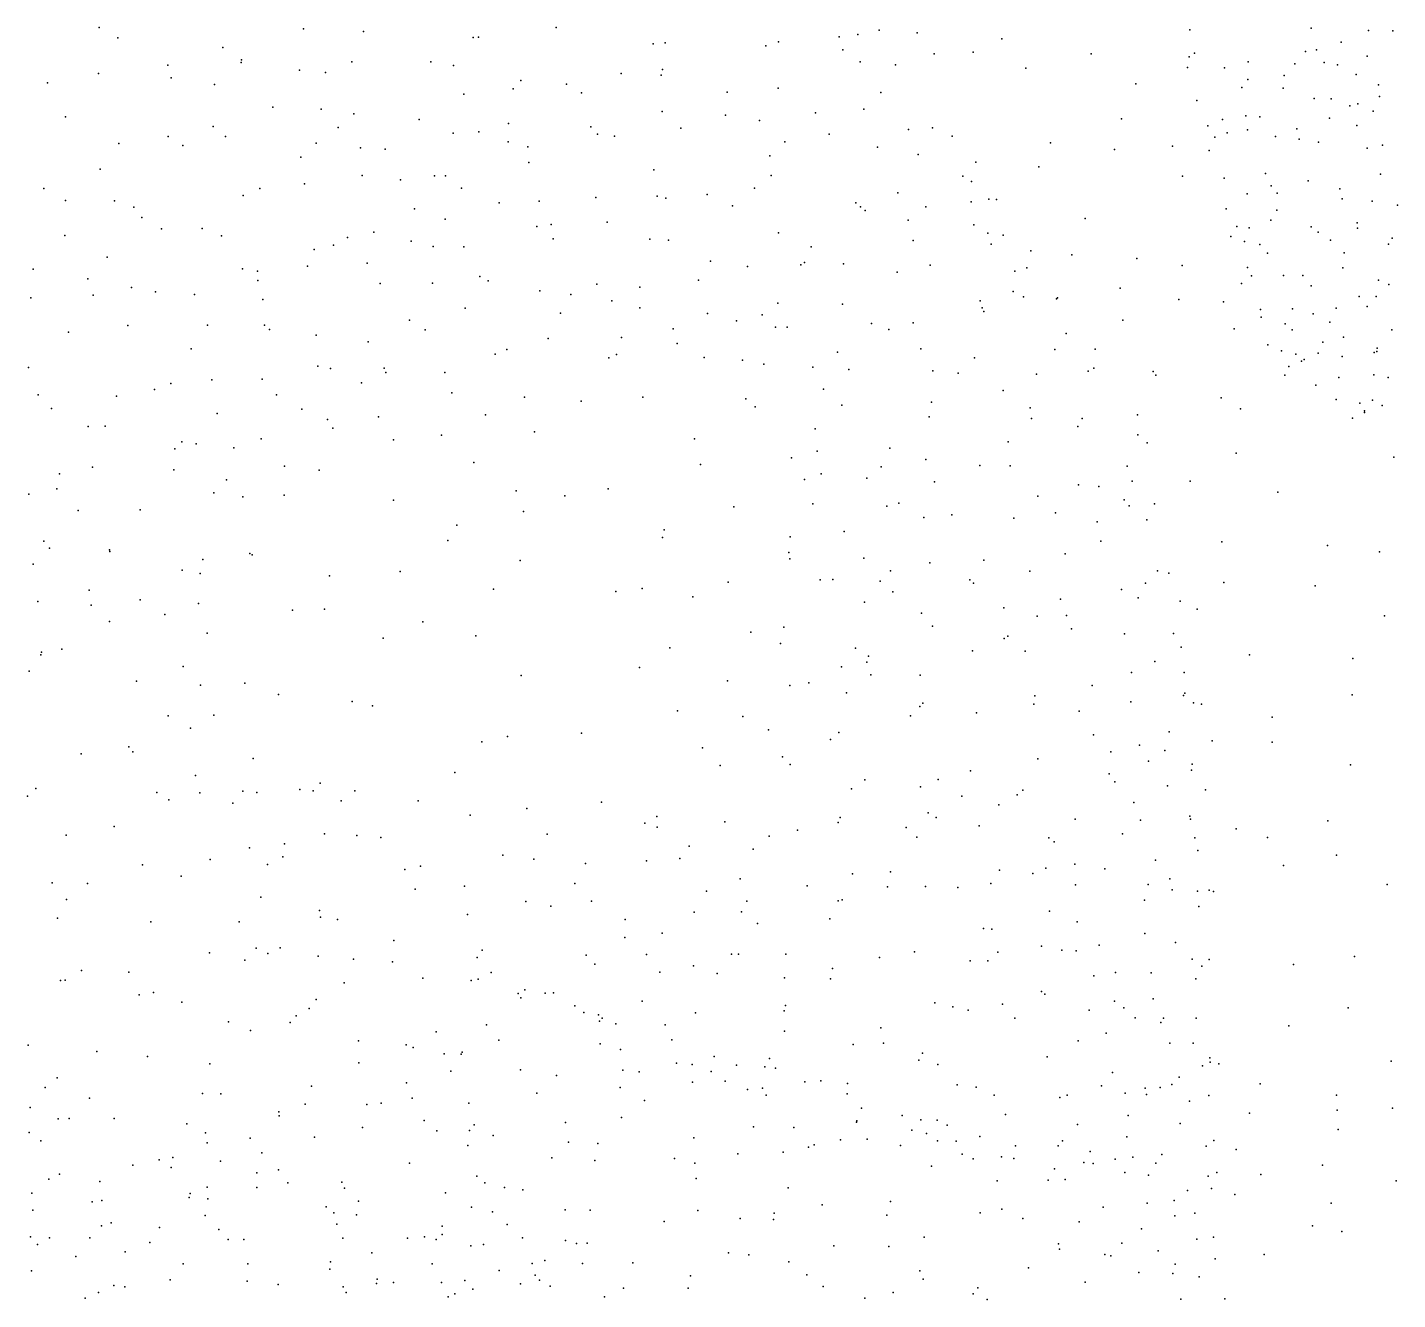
# Model space of a CAD drawing. Header units: metres. Extents: x -23.9 to 23.9, y -27.4 to 27.4.
# Drawn here: x -9.15 to -3.65, y -15.47 to -10.37 of the extents above; entities that cross this region are included whole.
import ezdxf

# ---------------------------------------------------------------- set-up
doc = ezdxf.new("R2010")
doc.units = ezdxf.units.M

msp = doc.modelspace()

# ---------------------------------------------------------------- linework, layer by layer
for p in [(-8.8629, -10.3676, -9.3668), (-8.0424, -10.3727, -14.7704), (-7.8022, -10.3834, 17.2703), (-7.0275, -10.3667, 17.1313), (-5.8163, -10.3951, -11.7404), (-5.7297, -10.3778, -10.896), (-5.5768, -10.3889, 16.5078), (-4.4823, -10.3758, 20.083), (-3.9941, -10.3703, 21.1662), (-3.764, -10.379, 18.4546), (-3.6661, -10.3803, 18.2806), (-8.7885, -10.4081, -4.9338), (-8.3665, -10.4472, -15.0937), (-7.3616, -10.4078, -13.9845), (-7.3398, -10.4055, -6.3834), (-6.6378, -10.4328, -6.8759), (-6.5893, -10.4283, -9.612), (-6.1855, -10.4413, -10.0993), (-6.1344, -10.4242, -12.5042), (-5.8914, -10.4044, -12.1161), (-5.8756, -10.4569, -10.4624), (-5.2369, -10.4127, -7.0635), (-3.9728, -10.4568, 19.2046), (-3.8746, -10.4262, 18.7985), (-8.2926, -10.5081, -5.3697), (-8.2913, -10.4973, -9.103), (-7.8484, -10.5053, -14.6384), (-7.531, -10.5051, -14.2931), (-5.8065, -10.505, -7.085), (-5.5087, -10.4733, -7.0994), (-5.3519, -10.4661, 16.3332), (-4.8783, -10.4725, -6.8431), (-4.4844, -10.4843, 20.3267), (-4.464, -10.4703, 15.8468), (-4.2478, -10.5046, 20.8501), (-4.0599, -10.5123, 15.5984), (-4.0181, -10.4638, -6.1834), (-3.9429, -10.5077, 21.1477), (-3.7692, -10.4824, 21.3189), (-8.8666, -10.552, -9.1551), (-8.5873, -10.5188, -5.0966), (-8.0581, -10.5384, 17.252), (-7.954, -10.5473, -9.0149), (-7.4402, -10.5194, 17.1436), (-6.7661, -10.5521, 17.0023), (-6.6052, -10.5586, -13.2271), (-6.6006, -10.5358, -9.3933), (-5.6649, -10.5171, -10.6986), (-5.1408, -10.5306, 16.1746), (-4.4921, -10.5273, -6.5866), (-4.3429, -10.5289, 19.8548), (-4.1025, -10.5598, 19.4599), (-3.8888, -10.5164, 18.9529), (-3.8135, -10.5563, 18.785), (-9.0714, -10.589, 17.4095), (-8.5743, -10.5694, -9.041), (-8.3997, -10.5957, 17.2919), (-7.2003, -10.6137, -14.0046), (-7.1701, -10.5801, 17.0665), (-6.9857, -10.5949, -6.6906), (-6.1354, -10.6101, -12.7119), (-4.6989, -10.5933, 15.8917), (-4.2727, -10.6075, 20.7623), (-4.2492, -10.5753, 19.7011), (-4.1077, -10.6107, 20.9399), (-3.7236, -10.5969, -5.8828), (-7.3988, -10.6343, -6.283), (-6.9254, -10.6291, -8.9438), (-6.3406, -10.6272, -9.5492), (-5.724, -10.6285, 16.4262), (-4.4535, -10.6606, 20.2531), (-3.9824, -10.6525, 21.0398), (-3.9139, -10.6531, 19.1506), (-3.8077, -10.6736, 21.1948), (-3.7207, -10.6442, 18.6313), (-8.9993, -10.7254, -15.4539), (-8.1664, -10.6874, -8.866), (-7.972, -10.6949, -14.8808), (-7.8405, -10.7131, -8.7805), (-6.6012, -10.7039, -9.073), (-6.348, -10.7189, -13.0851), (-5.9859, -10.7092, -9.8429), (-5.7921, -10.6953, -10.1856), (-4.2578, -10.7222, -6.4564), (-4.201, -10.726, 20.7704), (-3.9206, -10.7315, -6.1556), (-3.8391, -10.6813, 15.2816), (-3.7453, -10.7034, 18.7726), (-8.4061, -10.7639, -15.2361), (-7.9034, -10.7683, -5.7252), (-7.578, -10.7366, -8.6909), (-7.3386, -10.7861, -14.2527), (-7.2186, -10.7528, -8.5989), (-6.8888, -10.7665, -13.7581), (-6.5269, -10.7718, 16.8035), (-6.2107, -10.7411, 16.6151), (-5.6118, -10.7762, -10.3585), (-5.5155, -10.7702, 16.2169), (-4.7568, -10.7341, -6.8009), (-4.4099, -10.7615, 20.0489), (-4.3507, -10.7367, 19.8688), (-4.2502, -10.7776, 19.7039), (-4.0529, -10.7737, 20.9033), (-3.8108, -10.76, 19.0253), (-8.784, -10.8333, -4.9484), (-8.5868, -10.805, 17.2218), (-8.5267, -10.8406, -8.6989), (-8.3562, -10.8053, -5.2972), (-7.9918, -10.8317, -8.6112), (-7.4408, -10.7911, 17.027), (-7.2209, -10.8259, -6.4403), (-6.8615, -10.7959, -6.7935), (-6.7933, -10.8032, 16.8996), (-6.1092, -10.8259, -9.4646), (-5.9313, -10.7957, -12.6612), (-5.4371, -10.8036, -11.1914), (-5.0414, -10.8302, 15.9182), (-4.3819, -10.8069, 20.4641), (-4.3328, -10.7897, 20.5894), (-4.1378, -10.8049, 19.5192), (-4.043, -10.8157, 15.3842), (-3.9659, -10.827, 19.237), (-3.7079, -10.8398, 18.8334), (-8.0527, -10.8878, -15.0616), (-7.813, -10.8499, 17.072), (-7.7152, -10.8558, -8.5178), (-7.141, -10.8465, -14.0753), (-6.1694, -10.8827, -7.0299), (-5.7369, -10.8473, 16.2855), (-5.5733, -10.8776, -12.2731), (-4.7853, -10.8567, 15.7608), (-4.5515, -10.8438, 15.6422), (-4.404, -10.8611, 20.2544), (-3.7699, -10.8519, 21.1272), (-8.8588, -10.9361, -8.7028), (-7.138, -10.9097, -8.3752), (-6.6353, -10.9387, -13.5851), (-5.3421, -10.9075, -11.789), (-5.0881, -10.927, -6.9146), (-4.178, -10.9526, 19.5862), (-8.0383, -10.9942, -5.6493), (-7.8067, -10.9608, -5.8571), (-7.653, -10.979, -14.702), (-7.5167, -10.9624, -8.3016), (-7.4724, -10.9622, -14.4982), (-6.1644, -10.961, -9.1378), (-5.3944, -10.9641, -12.0284), (-5.3598, -10.985, -10.7933), (-4.5109, -10.9639, -6.6616), (-4.3436, -10.9723, 19.9102), (-4.1551, -11.0021, 20.6574), (-4.0061, -10.9824, 20.8311), (-3.7165, -10.9553, 18.9981), (-9.0857, -11.0141, -15.6395), (-8.9989, -11.0621, 17.1512), (-8.8022, -11.0631, -8.4812), (-8.2851, -11.0419, -15.2696), (-8.2177, -11.0138, 17.0557), (-7.4073, -11.0124, 16.9257), (-6.8685, -11.0491, -13.8995), (-6.6223, -11.0442, -6.9137), (-6.5875, -11.0524, -8.4277), (-6.4215, -11.0382, -13.4128), (-6.2309, -11.0119, -13.1928), (-5.6553, -11.0312, -12.5762), (-5.2895, -11.0558, -11.0239), (-5.2583, -11.0577, -11.46), (-4.2516, -11.035, 19.7076), (-4.1309, -11.0325, -6.4181), (-3.8791, -11.0151, 20.9499), (-3.8697, -11.0543, 19.1821), (-8.7241, -11.0879, -5.0556), (-7.5961, -11.0956, -8.0943), (-7.2568, -11.0709, -6.4092), (-7.0962, -11.0638, -8.1363), (-6.3197, -11.083, 16.4436), (-5.824, -11.0714, -7.077), (-5.805, -11.0866, -12.7782), (-5.7859, -11.1021, -9.52), (-5.5424, -11.0877, -9.9592), (-5.361, -11.0674, -10.3291), (-4.3365, -11.0951, 20.3136), (-4.1322, -11.1006, 19.5117), (-3.7498, -11.0645, 19.0706), (-3.6475, -11.0808, 21.0794), (-8.6925, -11.1304, -15.542), (-7.4735, -11.1363, -6.2253), (-7.1047, -11.1667, -14.2212), (-7.0482, -11.1586, -6.6328), (-6.8224, -11.148, 16.6735), (-5.6132, -11.1401, 16.0246), (-5.3498, -11.1596, -6.956), (-4.9028, -11.1342, -6.801), (-4.2928, -11.1664, 19.8739), (-4.2443, -11.172, 15.3032), (-4.1566, -11.1408, 20.5739), (-3.9949, -11.1668, 20.7344), (-3.8105, -11.1518, 20.9223), (-3.8087, -11.1732, 19.1564), (-9.0017, -11.2016, -4.8509), (-8.6127, -11.1755, -8.2569), (-8.4498, -11.1739, -5.3028), (-8.3714, -11.2031, -8.1332), (-7.8659, -11.2101, -5.8784), (-7.76, -11.1892, 16.8933), (-7.6101, -11.2254, -14.7982), (-7.039, -11.2162, -7.9082), (-6.6511, -11.2163, -8.1055), (-6.5759, -11.2209, -13.6841), (-6.1351, -11.1909, -7.0379), (-5.5934, -11.2225, -7.0142), (-5.2932, -11.1928, 15.8186), (-5.2324, -11.2004, -11.9689), (-4.318, -11.206, 20.186), (-4.263, -11.2268, 19.7374), (-3.9663, -11.1887, 19.3108), (-3.9177, -11.2213, -6.3015), (-3.6693, -11.2128, 19.0343), (-8, -11.259, -15.182), (-7.9215, -11.2413, -7.9212), (-7.5223, -11.247, 16.8264), (-7.3983, -11.2474, -14.5833), (-6.0029, -11.2472, 16.1678), (-5.2801, -11.2375, -10.1573), (-5.1214, -11.2634, -11.5019), (-4.9563, -11.2793, 15.5823), (-4.2004, -11.2384, 20.4687), (-4.17, -11.2728, 19.5747), (-3.862, -11.2715, 20.788), (-3.6844, -11.2367, 20.9668), (-9.1286, -11.337, 16.8269), (-8.8317, -11.2892, 17.0002), (-8.2872, -11.3355, 16.8984), (-8.026, -11.325, 16.8635), (-7.7869, -11.3126, -15.0353), (-6.4074, -11.3057, -8.1743), (-6.2593, -11.3271, -13.4053), (-6.0442, -11.3203, -8.717), (-6.0296, -11.3108, -13.149), (-5.8732, -11.3164, -9.015), (-5.5249, -11.3207, 15.8633), (-5.1373, -11.3326, -10.8429), (-4.6948, -11.2947, -6.6854), (-4.5126, -11.3226, 15.3533), (-4.2504, -11.3301, 20.3602), (-3.8679, -11.3315, 19.256), (-8.9085, -11.3765, -8.0792), (-8.2274, -11.3455, -5.552), (-8.2259, -11.3823, -7.8306), (-7.3339, -11.3664, -7.5913), (-7.3005, -11.3847, 16.6988), (-6.4559, -11.382, -7.0572), (-5.6578, -11.3498, -9.3269), (-5.1847, -11.3453, -10.3552), (-4.2338, -11.3643, 19.7736), (-4.1059, -11.3624, 20.4984), (-4.0284, -11.3624, 19.4173), (-3.7239, -11.3814, 20.8239), (-8.8874, -11.4421, -15.7737), (-8.7331, -11.4109, -5.1211), (-8.6375, -11.4279, -15.6216), (-8.4805, -11.4387, -7.8411), (-7.7342, -11.3954, -7.6392), (-7.5238, -11.3937, -6.2574), (-7.0933, -11.4248, -6.8035), (-6.9683, -11.4386, -7.5685), (-6.8646, -11.3976, -7.1003), (-6.6912, -11.4094, -7.763), (-5.1917, -11.4275, -12.1761), (-5.1508, -11.4481, -10.0881), (-4.7626, -11.4139, 15.417), (-4.2746, -11.3944, 20.245), (-3.995, -11.4041, 20.5737), (-3.8017, -11.4469, 20.7077), (-3.734, -11.4476, 15.0637), (-3.6831, -11.3985, -6.1177), (-9.1373, -11.4523, -4.795), (-8.2065, -11.4598, -15.3806), (-7.3931, -11.4937, -14.72), (-6.8045, -11.4645, 16.464), (-6.692, -11.4927, -13.9659), (-6.1366, -11.4745, -7.0368), (-5.8768, -11.4775, 15.9548), (-5.3237, -11.4648, -12.4413), (-5.3169, -11.492, 15.6432), (-5.0173, -11.456, -11.2228), (-5.0131, -11.4518, -11.7973), (-4.5259, -11.4588, -6.586), (-4.3473, -11.4687, 15.2401), (-4.1978, -11.4999, 19.7435), (-4.07, -11.4964, 15.1392), (-3.8942, -11.4939, 20.5928), (-3.7701, -11.4873, 19.2052), (-7.6163, -11.542, -14.9877), (-7.0105, -11.5137, -14.3203), (-6.4195, -11.5155, -7.3387), (-6.3027, -11.545, -13.5777), (-6.1998, -11.5211, -8.1179), (-5.7603, -11.5552, -8.8107), (-5.5933, -11.5534, -12.8104), (-5.3098, -11.5068, -6.8762), (-4.7513, -11.5426, -6.6685), (-4.1951, -11.5304, 20.3022), (-4.0997, -11.5563, 19.5968), (-3.9862, -11.5164, 20.4969), (-3.92, -11.5507, 19.3756), (-8.9867, -11.5908, -7.8061), (-8.7488, -11.5641, -7.7597), (-8.4278, -11.5616, -5.4176), (-8.1996, -11.5623, -7.569), (-8.1787, -11.5797, 16.7302), (-7.9913, -11.6021, -15.3077), (-7.5538, -11.5816, -7.3145), (-6.7656, -11.6115, -7.3756), (-6.557, -11.577, -7.5494), (-6.1462, -11.5697, 16.0423), (-6.099, -11.5698, -13.3732), (-5.6916, -11.5798, -6.9726), (-4.9791, -11.5956, -10.791), (-4.3045, -11.577, -6.4717), (-4.0716, -11.5803, 20.3753), (-3.8642, -11.6099, 20.5313), (-3.6701, -11.5809, 19.1355), (-8.4941, -11.6569, -15.6236), (-7.7825, -11.6297, 16.6246), (-7.2261, -11.6602, -14.6366), (-7.0604, -11.6159, -7.2202), (-6.541, -11.6353, 16.2142), (-5.5632, -11.6576, 15.6721), (-5.0244, -11.6605, -10.1666), (-4.8626, -11.6587, -11.4911), (-4.1688, -11.6416, 20.208), (-4.1133, -11.6654, 19.8829), (-3.9484, -11.6311, 19.5128), (-3.7307, -11.6674, 20.6028), (-3.7297, -11.6541, -6.2768), (-7.272, -11.6781, -6.9948), (-6.8154, -11.694, -14.2148), (-6.7855, -11.6806, 16.3178), (-6.4334, -11.6924, -13.8033), (-6.2789, -11.7033, -7.4296), (-6.1933, -11.7185, -7.8428), (-5.8976, -11.671, -8.4148), (-5.3466, -11.694, -12.6463), (-4.0568, -11.6791, 19.7353), (-4.0335, -11.7071, 20.2659), (-4.0224, -11.6994, -6.3308), (-3.966, -11.6742, 20.3775), (-3.8708, -11.6882, 15.0276), (-3.7419, -11.6723, 19.3224), (-9.1467, -11.7326, -7.6635), (-8.2089, -11.7786, -5.6848), (-7.9852, -11.727, -5.8993), (-7.9343, -11.7362, -7.2112), (-7.7192, -11.7349, -15.1661), (-7.7124, -11.7528, -7.0959), (-7.4744, -11.7524, -6.5454), (-5.9971, -11.7308, 15.8604), (-5.8513, -11.74, -13.1727), (-5.5147, -11.7452, -6.8888), (-5.4128, -11.7543, -9.1796), (-5.0981, -11.7593, -9.8576), (-4.8901, -11.7467, -11.9035), (-4.8683, -11.7347, -11.0031), (-4.6288, -11.7481, 15.251), (-4.6188, -11.7625, -6.5753), (-4.1011, -11.7628, 15.0664), (-4.0842, -11.7285, 20.0681), (-3.8839, -11.7727, 19.6524), (-3.7432, -11.7613, 19.4449), (-3.6858, -11.7729, 20.513), (-8.6413, -11.8207, -7.324), (-8.5751, -11.7968, -5.3468), (-8.4106, -11.7815, 16.6225), (-7.8093, -11.7931, -6.0961), (-5.9531, -11.8186, -6.989), (-5.2321, -11.825, -6.7912), (-3.9764, -11.8029, 20.0292), (-9.1078, -11.8424, -4.9075), (-8.7938, -11.8476, 16.3422), (-8.1516, -11.8417, -15.4919), (-7.4464, -11.8345, 16.4272), (-7.1543, -11.8518, 16.3623), (-6.9272, -11.8674, -14.435), (-6.6796, -11.8507, 16.1536), (-6.2659, -11.8579, -13.651), (-5.8801, -11.8833, -8.1572), (-5.5202, -11.8717, 15.5474), (-4.3556, -11.8541, 15.1105), (-3.8942, -11.86, 19.9058), (-3.7992, -11.875, 19.7663), (-3.7477, -11.8634, 20.3198), (-3.7099, -11.8848, 19.5982), (-9.0548, -11.8962, -7.3417), (-8.3899, -11.9168, -7.05), (-8.0488, -11.8997, -6.9518), (-7.9459, -11.9415, 16.4475), (-7.7417, -11.9308, -6.7772), (-7.3117, -11.9223, -14.8799), (-6.2287, -11.8901, 15.8853), (-5.5288, -11.9306, -8.8386), (-5.1236, -11.8935, -12.4392), (-5.1181, -11.9369, 15.372), (-4.915, -11.9371, -12.1046), (-4.6926, -11.9222, -11.5217), (-4.2786, -11.8986, -6.4073), (-3.8281, -11.9362, 14.9406), (-3.7805, -11.9061, -6.3135), (-3.7802, -11.9127, 20.0414), (-8.9077, -11.9693, 16.1568), (-8.8395, -11.9682, -15.9434), (-7.9244, -11.9764, -15.4092), (-7.1151, -11.99, -14.7077), (-5.9877, -11.9788, -7.8431), (-4.9325, -11.9685, -10.1087), (-8.5315, -12.0313, -5.4427), (-8.4733, -12.0389, 16.2949), (-8.2128, -12.019, 16.4443), (-7.6806, -12.0224, 16.3454), (-7.4885, -12.0042, -15.0997), (-6.4723, -12.0181, -14.0332), (-5.2123, -12.0308, -9.4718), (-4.6912, -12.0027, -11.2656), (-4.654, -12.0341, 15.162), (-8.5599, -12.0594, -6.8923), (-8.3227, -12.0551, -6.7827), (-6.0829, -12.0944, -7.1646), (-5.9795, -12.0679, -13.4872), (-5.6867, -12.0564, -8.4327), (-5.5423, -12.1021, -13.0734), (-4.2954, -12.076, 15.023), (-3.6632, -12.0921, 14.8491), (-9.0233, -12.1592, 15.8978), (-8.8906, -12.1324, -6.9642), (-8.564, -12.1437, -15.8476), (-8.1188, -12.1287, -15.5806), (-7.9801, -12.1448, -6.1827), (-7.3589, -12.1136, 16.226), (-6.4476, -12.1216, 15.8579), (-5.9637, -12.1594, -6.9523), (-5.7223, -12.1315, -6.8405), (-5.3251, -12.1258, -9.1794), (-5.2035, -12.1267, -12.7517), (-4.7335, -12.1277, -6.5638), (-8.3515, -12.1837, -5.6459), (-6.0294, -12.1822, -7.6312), (-5.7796, -12.1771, 15.5409), (-5.508, -12.1912, -8.7503), (-4.9287, -12.2036, -12.3486), (-4.8474, -12.2103, 15.1749), (-4.7143, -12.1885, -10.8117), (-4.4809, -12.1881, -6.4458), (-9.1463, -12.2405, 15.6444), (-9.0334, -12.2196, -16.0485), (-8.4026, -12.2349, -6.6039), (-8.2858, -12.2512, -15.7247), (-8.1202, -12.2448, 16.2772), (-7.6807, -12.265, -15.3674), (-7.1886, -12.2278, -14.924), (-6.9932, -12.2475, -14.7254), (-6.8188, -12.2196, 15.9967), (-5.0922, -12.2492, -9.6201), (-4.7464, -12.2639, -10.5106), (-4.1281, -12.2326, -6.361), (-8.9482, -12.3057, -5.1457), (-8.6988, -12.3038, -6.664), (-7.1595, -12.3102, 16.0591), (-6.3141, -12.2912, -13.9626), (-5.9969, -12.279, 15.5884), (-5.6996, -12.2886, -8.2861), (-5.6514, -12.2767, -13.2813), (-5.4379, -12.3244, -13.0969), (-5.0217, -12.316, -12.6065), (-4.7263, -12.287, -12.0578), (-4.6238, -12.2797, -11.1132), (-7.4271, -12.3657, 16.071), (-6.5944, -12.3844, -14.3342), (-5.5512, -12.3338, 15.4), (-5.1893, -12.3375, -9.3648), (-4.8547, -12.3524, -10.0809), (-4.6549, -12.3435, 15.0558), (-9.0858, -12.43, -6.6987), (-7.4625, -12.4273, -15.2642), (-6.6001, -12.4151, 15.7709), (-6.0882, -12.4117, -7.0535), (-5.8712, -12.391, -7.8747), (-4.8399, -12.4292, -12.3768), (-4.3531, -12.4324, 14.9299), (-9.0633, -12.457, 15.332), (-8.8221, -12.4642, -5.2951), (-8.821, -12.4713, 15.6637), (-8.258, -12.4793, 15.9718), (-8.2489, -12.4841, -15.7907), (-6.0936, -12.4753, -13.8547), (-4.9823, -12.48, 15.1332), (-3.9286, -12.4473, -6.3803), (-3.7203, -12.4727, 14.7485), (-9.1291, -12.5215, -16.0167), (-8.5299, -12.5464, -5.8025), (-8.4466, -12.5025, -6.3542), (-7.1724, -12.5076, -15.0677), (-6.0894, -12.4999, -7.365), (-5.7913, -12.4974, -13.546), (-5.6847, -12.5484, -6.6757), (-5.527, -12.5161, -8.5486), (-5.309, -12.506, 15.2485), (-4.6119, -12.5483, -6.4421), (-8.4581, -12.5595, 15.7471), (-7.9387, -12.5693, 16.0282), (-7.6541, -12.5513, -15.4666), (-6.3364, -12.5937, -14.2037), (-5.9671, -12.5851, 15.4716), (-5.9167, -12.5837, -7.6939), (-5.7263, -12.5901, 15.3783), (-5.366, -12.5847, -13.1745), (-5.3517, -12.5975, -8.8839), (-5.1244, -12.5499, -12.9151), (-4.66, -12.5975, -12.1394), (-4.5671, -12.5579, -11.8662), (-4.3458, -12.5948, -6.4089), (-8.9038, -12.6267, -15.9888), (-7.2789, -12.6226, 15.873), (-6.7885, -12.6309, 15.7761), (-6.6825, -12.6198, -14.5988), (-6.4786, -12.6535, -14.4012), (-5.675, -12.6333, -8.1838), (-4.756, -12.6229, -10.156), (-4.6891, -12.6575, 14.9606), (-3.9782, -12.6088, 14.776), (-9.1098, -12.6719, -5.0946), (-8.895, -12.687, -6.3223), (-8.6989, -12.6647, 15.4624), (-8.4649, -12.6801, -15.8747), (-8.0862, -12.7065, 15.8507), (-7.9586, -12.7031, -15.7025), (-5.7889, -12.674, -7.9248), (-5.2298, -12.6978, -6.563), (-5.0021, -12.6622, -9.6036), (-4.5208, -12.6709, -11.37), (-4.4524, -12.703, 14.8741), (-8.8214, -12.7515, 15.1398), (-8.599, -12.7245, -6.0223), (-7.5632, -12.754, 15.8371), (-5.5597, -12.7192, -8.3903), (-5.0959, -12.7306, -9.3672), (-4.9782, -12.7282, 15.0473), (-3.7006, -12.7287, -6.4064), (-8.4295, -12.7985, 15.5061), (-7.7221, -12.8186, -15.6071), (-7.3503, -12.8093, -15.3418), (-6.2454, -12.7943, 15.5297), (-6.1136, -12.7751, -7.1068), (-5.5162, -12.7714, -13.4389), (-5.2273, -12.8197, 15.1259), (-5.2135, -12.8105, -9.0832), (-4.9575, -12.7811, -12.8757), (-4.7442, -12.801, -12.4922), (-4.5471, -12.8006, -11.942), (-9.0952, -12.8754, -6.2141), (-9.0128, -12.8637, -15.966), (-6.5711, -12.8583, -14.6831), (-6.1267, -12.8407, -14.1527), (-5.8249, -12.8588, 15.3518), (-5.3551, -12.8696, -8.7575), (-5.1434, -12.871, -13.1174), (-4.5167, -12.8557, -11.586), (-9.0975, -12.8858, 14.6984), (-8.5263, -12.9333, -15.8934), (-5.8815, -12.9335, -7.615), (-5.7798, -12.9147, -6.7032), (-5.7729, -12.8907, -13.8037), (-4.6222, -12.9125, -10.2973), (-4.2419, -12.8854, 14.7927), (-3.8277, -12.9001, 14.6697), (-9.145, -12.9509, -5.0513), (-7.1684, -12.9683, -15.2925), (-6.6935, -12.9362, -14.9089), (-6.3397, -12.9896, -14.5525), (-5.7632, -12.9666, -7.8509), (-5.5658, -12.9679, -13.6337), (-4.7162, -12.9569, -6.4244), (-4.5044, -12.9573, 14.8706), (-8.7128, -12.9916, 14.9711), (-8.4557, -13.0076, -5.7032), (-8.2781, -13.0002, 15.4322), (-6.0895, -13.009, -7.0153), (-6.0124, -12.9986, -7.3094), (-5.8619, -13.0387, -6.4941), (-4.8744, -13.0096, -12.9166), (-4.5028, -13.04, -10.4904), (-8.1433, -13.0457, -15.7754), (-7.8476, -13.0729, 15.8208), (-7.766, -13.0901, -15.6592), (-5.5665, -13.0937, 15.2232), (-5.5541, -13.0795, -8.2442), (-5.1083, -13.084, 15.0631), (-5.1048, -13.0508, -9.208), (-4.7189, -13.0741, -12.5987), (-4.5075, -13.0493, -11.744), (-4.4677, -13.0786, -11.2146), (-4.4356, -13.0838, -10.7611), (-3.8298, -13.0467, -6.4468), (-8.5865, -13.1308, -5.9221), (-8.4029, -13.1278, 15.2535), (-6.5405, -13.1102, 15.5799), (-6.2783, -13.1333, 15.4725), (-5.6048, -13.1308, -6.3549), (-5.339, -13.1186, -13.5214), (-4.9271, -13.1125, -6.3542), (-4.1511, -13.1365, 14.7658), (-8.4967, -13.1805, -15.8841), (-6.926, -13.2006, -15.2583), (-6.1743, -13.1866, -6.6273), (-5.8925, -13.1975, -7.5257), (-4.8696, -13.2069, -9.6761), (-4.5657, -13.1948, -12.2681), (-8.7439, -13.2548, -15.8993), (-7.3268, -13.2358, -15.537), (-7.2226, -13.2144, 15.814), (-6.4392, -13.2592, -14.9555), (-5.9256, -13.2257, -6.3478), (-4.6846, -13.2486, 14.9243), (-4.393, -13.231, 14.8377), (-4.1508, -13.2359, -6.4476), (-8.9352, -13.2831, 14.5064), (-8.7279, -13.2758, -5.2733), (-8.2447, -13.3016, 15.4011), (-6.1188, -13.2956, -14.62), (-5.0929, -13.3039, -13.4311), (-4.8001, -13.2749, -12.942), (-4.6477, -13.3132, -12.5614), (-4.582, -13.27, -6.3635), (-8.477, -13.37, -5.8198), (-7.435, -13.3579, 15.8147), (-6.3685, -13.3298, -6.8721), (-6.0875, -13.3264, -7.2519), (-5.3629, -13.3514, -13.7969), (-4.8061, -13.3635, -6.3001), (-4.4755, -13.3491, -11.7314), (-4.4733, -13.3252, -10.5877), (-3.8372, -13.3276, -6.4775), (-9.1184, -13.4231, -6.0437), (-8.0577, -13.426, 15.543), (-7.9756, -13.4012, -15.7235), (-5.8409, -13.424, -6.1904), (-5.787, -13.3876, 15.2901), (-5.5642, -13.4159, -14.1004), (-5.4926, -13.3867, -6.2105), (-5.1531, -13.429, -9.0802), (-4.783, -13.3956, -9.858), (-4.5716, -13.4123, -10.3045), (-4.4189, -13.4282, -11.0351), (-9.1517, -13.4538, 14.1443), (-8.6321, -13.4382, -5.9982), (-8.5842, -13.4687, -15.862), (-8.4594, -13.44, 15.0705), (-8.327, -13.4809, -5.3774), (-8.2863, -13.4333, -15.8191), (-8.2295, -13.4381, -5.9634), (-8.0031, -13.4315, -5.6085), (-7.8909, -13.4718, 15.7324), (-7.8367, -13.4321, -5.9441), (-7.5817, -13.4723, -5.8179), (-6.846, -13.4773, -15.353), (-5.3984, -13.4527, -8.5645), (-5.1758, -13.4475, -6.2323), (-4.7065, -13.4794, -12.8233), (-7.3725, -13.5297, -6.0443), (-7.1453, -13.5025, -15.5427), (-6.623, -13.5346, 15.5777), (-5.8874, -13.5389, -7.6894), (-5.533, -13.5208, 15.1966), (-5.5005, -13.5386, -8.3499), (-5.2495, -13.4884, 15.0985), (-4.4827, -13.5339, -6.3098), (-8.8032, -13.5753, 14.4889), (-6.6713, -13.5615, -6.4342), (-6.6224, -13.5781, -15.2623), (-6.3506, -13.5569, -15.071), (-6.0583, -13.5895, -14.8619), (-5.8951, -13.559, -14.6389), (-5.6213, -13.5785, -14.34), (-5.3286, -13.572, -13.9915), (-4.9433, -13.5454, -9.5212), (-4.6797, -13.5498, -10.0752), (-4.4796, -13.546, -12.0846), (-4.296, -13.5851, 14.876), (-3.9278, -13.5523, 14.8231), (-8.9955, -13.6105, -5.0963), (-8.1189, -13.6444, -6.1951), (-7.9576, -13.6042, -5.396), (-7.8289, -13.6116, -15.728), (-7.7322, -13.6196, -5.4891), (-7.064, -13.6055, -6.1675), (-6.1724, -13.6141, -6.1073), (-5.5783, -13.6186, -6.1366), (-5.048, -13.6203, -9.301), (-5.0266, -13.637, 15.0259), (-4.752, -13.605, -6.2438), (-4.4625, -13.6209, -10.872), (-4.1699, -13.6197, -6.3411), (-8.2595, -13.6608, -5.2031), (-8.1261, -13.6974, -15.8008), (-7.2416, -13.6898, -6.3754), (-6.5304, -13.7041, -6.2179), (-6.4932, -13.6539, -6.913), (-6.236, -13.6667, -7.2709), (-4.4505, -13.6716, -11.8531), (-3.8933, -13.6908, -6.37), (-8.6898, -13.7286, -6.1347), (-8.4176, -13.7074, -15.7828), (-8.1877, -13.7273, 15.3658), (-7.6361, -13.7476, 15.8554), (-7.5721, -13.7349, -15.7009), (-7.1172, -13.7069, -5.6832), (-6.9093, -13.7237, -15.4963), (-6.6645, -13.7134, -5.9011), (-5.6844, -13.757, -8.1494), (-5.2464, -13.7503, -8.8839), (-5.0599, -13.7425, -6.1655), (-4.9445, -13.7263, -13.6171), (-4.823, -13.7446, -9.774), (-4.6198, -13.7103, 14.9636), (-4.106, -13.732, 14.9186), (-9.0516, -13.8015, 14.0299), (-8.9101, -13.8035, 14.2519), (-8.5346, -13.775, 14.8513), (-7.3954, -13.8143, 15.9141), (-6.952, -13.8038, 15.9076), (-6.288, -13.7856, -15.1514), (-6.0197, -13.8134, -7.6601), (-5.8378, -13.7651, -6.065), (-5.2813, -13.8038, 15.1016), (-5.1132, -13.7639, -13.9077), (-4.9414, -13.8089, -9.5251), (-4.6498, -13.8078, -12.8811), (-4.5625, -13.7851, -12.6349), (-3.6893, -13.8074, 14.9301), (-8.9953, -13.8676, -15.6873), (-8.2143, -13.8591, -6.2853), (-7.5942, -13.8266, -5.3806), (-6.4232, -13.8354, -7.1291), (-5.8785, -13.8693, -7.8883), (-5.696, -13.8174, -14.6813), (-5.5441, -13.8159, -8.417), (-5.4138, -13.8204, -8.6382), (-4.5533, -13.8288, -10.7162), (-4.4518, -13.8341, -11.0964), (-4.4046, -13.8312, -11.4321), (-4.3873, -13.8363, -6.245), (-7.9783, -13.9119, -6.3541), (-7.1489, -13.8761, -15.645), (-7.0493, -13.8953, -6.5879), (-6.8858, -13.8755, -5.6635), (-6.473, -13.9191, 15.7165), (-6.2837, -13.9182, -7.3869), (-6.2614, -13.8752, -5.9449), (-5.895, -13.8731, 15.3667), (-5.0461, -13.9155, 15.1037), (-4.6636, -13.8707, -10.3523), (-4.4464, -13.8964, -12.1301), (-9.0303, -13.943, -4.9686), (-8.6565, -13.9584, 14.6042), (-8.3006, -13.9584, 15.1641), (-7.974, -13.9391, -15.782), (-7.9059, -13.9491, -5.1264), (-7.3838, -13.9281, -15.6996), (-6.7498, -13.9484, 15.8885), (-6.2182, -13.9649, 15.6044), (-5.928, -13.9454, -15.0023), (-4.9342, -13.9578, -6.1218), (-7.6797, -14.0326, -15.7756), (-6.7516, -14.0208, -6.9541), (-6.6022, -14.0037, -5.6969), (-5.311, -13.984, -6.0689), (-5.2771, -13.9873, -14.3472), (-4.6624, -14.0044, -13.0404), (-8.4204, -14.0823, 14.9384), (-8.2334, -14.0636, -15.6847), (-8.1853, -14.0852, -6.4035), (-8.1358, -14.0623, 15.3443), (-7.3253, -14.0716, -5.3153), (-6.6644, -14.0889, -15.5063), (-6.3234, -14.0883, -5.7602), (-6.2952, -14.0876, -15.285), (-6.1055, -14.0877, -5.8867), (-5.5887, -14.0789, -8.5007), (-5.2534, -14.0795, -9.074), (-5.0776, -14.056, -9.3473), (-4.9967, -14.0714, -13.9873), (-4.939, -14.0748, -9.6054), (-4.8469, -14.0518, -9.84), (-4.5391, -14.0409, 15.1535), (-8.2778, -14.1121, -4.7905), (-7.9842, -14.0958, -4.9422), (-7.842, -14.1079, 15.7581), (-7.685, -14.1185, -5.079), (-7.3453, -14.1012, -6.6815), (-6.9073, -14.0915, -5.4952), (-6.8723, -14.1279, 16.0618), (-6.476, -14.134, -7.406), (-5.9173, -14.1453, 15.5527), (-5.7286, -14.1005, -14.9518), (-5.3648, -14.1149, -14.5891), (-5.294, -14.114, 15.2591), (-4.4724, -14.1076, -11.24), (-4.4339, -14.1357, -12.3082), (-4.4041, -14.1088, -11.6314), (-4.0662, -14.129, 15.1827), (-3.8207, -14.097, 15.2247), (-9.0188, -14.1939, -4.8187), (-8.9995, -14.1926, -6.3394), (-8.9342, -14.1527, -15.5443), (-8.7442, -14.1606, -4.7528), (-7.563, -14.1846, 15.8841), (-7.369, -14.1939, 17.0743), (-7.3408, -14.1884, 17.5694), (-7.2886, -14.1612, 16.2911), (-6.6114, -14.1601, 15.9469), (-6.3814, -14.165, 15.8225), (-6.1097, -14.1825, -7.8913), (-5.9261, -14.1861, -8.117), (-4.8675, -14.1752, 15.2703), (-4.7801, -14.1612, -10.1719), (-4.6376, -14.1633, -10.689), (-4.4585, -14.1867, -12.6136), (-8.7028, -14.2505, -6.3932), (-8.6457, -14.2418, -15.5063), (-7.8794, -14.2024, -6.581), (-7.1799, -14.2451, 17.2326), (-7.153, -14.2305, -6.8829), (-7.0712, -14.2439, -15.6967), (-7.0377, -14.243, -5.3014), (-5.0784, -14.2378, -6.0276), (-5.0641, -14.2485, -14.2398), (-8.5313, -14.2805, 14.7042), (-8.0196, -14.3057, -4.7194), (-7.9911, -14.2696, 15.4612), (-7.1695, -14.263, 16.7292), (-6.9527, -14.2955, -7.0298), (-6.6818, -14.276, -5.4581), (-6.1068, -14.2944, -15.261), (-5.5059, -14.2837, -8.8754), (-5.4346, -14.2996, -14.8343), (-5.2353, -14.2882, -9.3425), (-4.7851, -14.2769, -13.8013), (-4.7476, -14.3036, -6.0567), (-4.6293, -14.2664, 15.316), (-3.8454, -14.3031, 15.5438), (-8.3442, -14.359, 14.9748), (-8.0956, -14.3626, -6.6591), (-8.0722, -14.3352, -15.6313), (-6.916, -14.3215, 17.2843), (-6.8573, -14.331, 17.5508), (-6.8537, -14.3561, 16.7331), (-6.8429, -14.3445, 16.1768), (-6.4685, -14.3238, -15.4898), (-6.1116, -14.3157, -5.7053), (-5.3732, -14.3132, -9.1356), (-5.1852, -14.345, -14.5067), (-4.8871, -14.312, -14.0213), (-4.7016, -14.3432, -13.5218), (-4.5992, -14.3619, -10.9926), (-4.5885, -14.3444, -13.0591), (-4.4568, -14.3451, -11.5479), (-8.2561, -14.3946, -4.6251), (-7.5099, -14.3994, 17.7045), (-7.3077, -14.3709, -5.0338), (-6.7873, -14.3675, 17.0134), (-6.5897, -14.3709, -7.5422), (-6.111, -14.3974, -8.1514), (-5.7229, -14.3841, -8.6192), (-4.8182, -14.4048, -10.2364), (-4.0841, -14.376, 15.5694), (-9.1483, -14.4525, -4.735), (-7.8221, -14.4351, -6.8346), (-7.6301, -14.4513, -4.7846), (-7.6019, -14.4631, 16.079), (-7.2581, -14.4335, 17.8664), (-6.8502, -14.4476, -15.6911), (-6.769, -14.47, 16.3947), (-6.5636, -14.4313, 17.622), (-5.835, -14.4501, 15.7108), (-5.7121, -14.4454, -15.0897), (-4.9307, -14.4352, 15.4547), (-4.5628, -14.4456, 15.499), (-4.4686, -14.4446, -12.8042), (-8.873, -14.4786, -4.6195), (-8.6686, -14.4983, -15.4039), (-8.4193, -14.528, -15.4634), (-7.8197, -14.5242, -4.6132), (-7.4775, -14.488, 17.3036), (-7.4096, -14.4896, 16.7088), (-7.4052, -14.4812, 16.4274), (-6.5443, -14.5252, -15.6214), (-6.4813, -14.5305, 16.6222), (-6.3928, -14.4981, -5.3956), (-6.1703, -14.5069, -5.5519), (-5.5706, -14.513, -9.0259), (-5.5565, -14.4856, 15.6445), (-5.4947, -14.5309, -5.8969), (-5.0549, -14.5002, -5.9586), (-4.4018, -14.5033, -12.3958), (-4.4002, -14.5218, 15.6822), (-4.365, -14.5282, -6.0628), (-3.6728, -14.5179, 15.9512), (-9.0323, -14.5842, -15.3232), (-7.4507, -14.5571, 16.9959), (-7.1707, -14.5515, -7.1956), (-7.0266, -14.5754, -4.9842), (-6.7596, -14.5535, -7.5596), (-6.6948, -14.5607, 18.1062), (-6.405, -14.5588, 18.0318), (-6.3037, -14.5335, 17.7469), (-6.19, -14.5404, 17.1341), (-6.1459, -14.5449, 17.4222), (-4.7933, -14.5626, -10.4574), (-4.5244, -14.582, -11.4456), (-4.431, -14.5367, -11.8776), (-9.0802, -14.6231, 2.6666), (-8.0109, -14.6179, -15.5458), (-7.6295, -14.6045, -7.0742), (-6.7711, -14.6233, -5.0732), (-6.4796, -14.601, 16.3777), (-6.3485, -14.5976, -8.1089), (-6.2591, -14.6314, -15.4964), (-6.1994, -14.6258, 16.0156), (-6.0291, -14.6002, -8.4972), (-5.9648, -14.5958, 15.8754), (-5.8579, -14.6065, -5.6534), (-5.417, -14.6122, -14.8974), (-5.3406, -14.6223, -9.5431), (-4.8365, -14.6166, -14.1997), (-4.6614, -14.6261, 15.7494), (-4.6016, -14.6231, -11.2005), (-4.5541, -14.6108, -13.1705), (-4.2002, -14.6081, 15.8954), (-8.9023, -14.6665, 2.4445), (-8.448, -14.6468, 14.7542), (-8.3752, -14.6491, -6.8365), (-8.0356, -14.6903, -4.4795), (-7.7884, -14.6912, 15.7981), (-7.73, -14.6854, -15.5879), (-7.6064, -14.6656, 17.605), (-7.3779, -14.6861, -15.6482), (-7.1055, -14.6464, -15.7076), (-6.6727, -14.6756, -7.813), (-6.1843, -14.6534, 16.6448), (-5.8587, -14.6489, 17.1577), (-5.2683, -14.6543, 15.6848), (-5.0049, -14.663, 15.7074), (-4.9744, -14.6545, -14.4433), (-4.7418, -14.6456, -10.7125), (-4.6556, -14.6517, -13.625), (-4.4834, -14.6777, 15.9338), (-4.4064, -14.6554, -12.1322), (-3.8926, -14.6534, 16.0939), (-9.1407, -14.7035, -4.587), (-9.0279, -14.7484, 2.138), (-8.9844, -14.747, -6.7022), (-8.8031, -14.7478, 14.2984), (-8.1413, -14.7205, 15.1852), (-8.14, -14.7364, -7.0104), (-6.7654, -14.7441, 18.3969), (-5.8013, -14.7063, 17.8622), (-5.6372, -14.7355, -9.1658), (-5.2225, -14.7312, -5.875), (-4.7296, -14.7353, 15.9842), (-4.2422, -14.7267, 16.1443), (-3.8897, -14.714, -6.0954), (-3.6683, -14.7062, 16.3075), (-9.1448, -14.8044, -15.2089), (-8.5118, -14.7692, 2.7594), (-8.4361, -14.8057, 2.5225), (-7.8057, -14.7837, -7.1825), (-7.5579, -14.7559, 17.1288), (-7.5067, -14.7969, 16.7876), (-7.3759, -14.7958, -7.4419), (-7.3576, -14.7731, 18.1115), (-6.9896, -14.7636, -7.6652), (-6.2352, -14.7811, -8.469), (-6.0727, -14.7831, 16.3608), (-5.8209, -14.7622, 18.1783), (-5.82, -14.7567, 15.9876), (-5.5984, -14.7939, 17.9996), (-5.5629, -14.7525, 17.7334), (-5.4972, -14.7542, 15.9941), (-5.4574, -14.774, 17.3319), (-4.9334, -14.7715, -10.3167), (-4.5204, -14.7673, -11.6139), (-3.8866, -14.7923, 16.4382), (-9.0978, -14.8376, 13.9202), (-8.4301, -14.8457, 2.24), (-8.2567, -14.8261, -4.3679), (-7.9978, -14.8224, 15.3911), (-7.3821, -14.8565, 16.1513), (-7.2813, -14.8157, -4.6155), (-6.9776, -14.8427, -4.8102), (-6.8596, -14.8479, -7.9102), (-6.474, -14.8247, -5.2311), (-5.9912, -14.8532, 18.4881), (-5.8848, -14.8335, -15.3399), (-5.7778, -14.8307, 16.2408), (-5.6441, -14.856, 18.3876), (-5.5396, -14.8078, -9.4146), (-5.4962, -14.8373, 16.8852), (-5.4211, -14.8386, -9.6521), (-5.3252, -14.8197, 16.2246), (-5.1827, -14.8569, 17.2048), (-5.0105, -14.8577, 17.5222), (-4.9931, -14.8376, 16.3008), (-4.7347, -14.8218, -10.8843), (-4.4166, -14.8582, -12.9289), (-4.3855, -14.8357, -12.4229), (-8.6229, -14.9137, -7.0012), (-8.5675, -14.9042, -15.2848), (-8.2105, -14.8854, 2.8426), (-7.0456, -14.9059, 18.3886), (-6.8728, -14.9155, -15.6625), (-6.5518, -14.9078, -8.2887), (-6.2979, -14.8893, -15.63), (-6.1163, -14.8823, -5.5094), (-6.0142, -14.862, -8.8339), (-5.3968, -14.8904, 16.5989), (-5.3523, -14.91, 18.2567), (-5.2381, -14.9013, -10.0006), (-5.1895, -14.9079, 18.037), (-4.883, -14.8799, -14.4924), (-4.7827, -14.9102, 17.3783), (-4.7117, -14.9034, 16.5375), (-4.5947, -14.8915, -13.6024), (-4.2961, -14.872, -5.9823), (-9.0221, -14.9706, 2.013), (-8.7278, -14.9354, 2.0726), (-8.5741, -14.9439, 14.5919), (-8.3764, -14.9191, 3.217), (-8.2295, -14.9654, 15.034), (-8.1428, -14.9543, 2.5216), (-7.6169, -14.9273, 17.7826), (-6.4707, -14.9268, 18.6739), (-5.5198, -14.939, -15.0636), (-5.0255, -14.9493, 16.6821), (-4.9083, -14.924, -10.5252), (-4.87, -14.9276, 17.1007), (-4.7426, -14.965, -14.2784), (-4.6188, -14.9263, -11.3901), (-4.3731, -14.9641, -12.6716), (-3.9497, -14.9345, 16.7647), (-9.0656, -14.9906, -6.9091), (-8.8608, -15.0005, -4.3631), (-8.4294, -15.0239, -7.1816), (-8.2296, -15.0241, 2.1667), (-8.1053, -15.0052, -15.3783), (-7.8885, -15.0037, 3.2084), (-7.3458, -14.9791, -7.785), (-7.3144, -15.0053, 15.9412), (-7.2352, -15.0242, 16.461), (-6.4656, -14.9882, -8.5021), (-6.0958, -15.0258, -15.5623), (-5.2559, -14.998, -5.7624), (-5.0515, -14.995, -14.6896), (-4.9832, -14.9924, 18.1924), (-4.6478, -14.9755, 17.7319), (-4.4081, -14.9794, 17.3815), (-4.1974, -14.9718, 16.7937), (-3.6526, -14.9976, 17.0305), (-9.134, -15.0478, 3.7873), (-8.8522, -15.0762, 3.7433), (-8.5013, -15.0652, -4.2592), (-8.4976, -15.048, 2.0399), (-8.4275, -15.0696, 3.5679), (-7.878, -15.0278, 2.9379), (-7.822, -15.0801, -15.4308), (-7.4726, -15.0454, 18.088), (-7.161, -15.0339, 16.1396), (-5.6842, -15.0804, -5.5976), (-4.5452, -15.0771, -5.8838), (-4.492, -15.0365, -11.9944), (-4.3945, -15.028, 17.0002), (-4.302, -15.0523, 17.729), (-9.1299, -15.1161, 13.8785), (-8.8919, -15.0816, 14.1839), (-7.9521, -15.1027, 3.4609), (-7.9213, -15.1267, 15.4484), (-7.8299, -15.1349, 2.462), (-7.3679, -15.1042, -15.5177), (-7.2828, -15.1224, -8.0819), (-6.9921, -15.1138, -15.5793), (-6.8904, -15.1162, 18.5612), (-6.459, -15.1165, -8.7246), (-6.1521, -15.1279, 18.7886), (-5.9592, -15.0936, -9.1822), (-5.6988, -15.1351, 18.6757), (-5.3247, -15.1261, -14.9412), (-5.2367, -15.1122, 18.5092), (-4.8309, -15.1033, -5.8271), (-4.6534, -15.0873, -14.0285), (-4.4615, -15.1277, -13.2797), (-3.9148, -15.0874, 17.2456), (-8.8542, -15.1788, -14.9857), (-8.8146, -15.1662, -7.175), (-8.6205, -15.1853, 3.8679), (-8.4378, -15.1375, 14.7665), (-7.9087, -15.1722, -7.7162), (-7.4849, -15.1802, 15.7094), (-7.2241, -15.1732, 18.3762), (-6.5939, -15.1616, 18.7367), (-6.2882, -15.1497, -8.9346), (-6.1543, -15.1528, -5.4242), (-5.1528, -15.1484, -10.3519), (-4.9268, -15.1626, -10.7327), (-4.6759, -15.1901, -11.4025), (-4.5427, -15.1377, -13.622), (-3.9895, -15.179, 17.6252), (-9.1394, -15.2223, -14.7584), (-9.0623, -15.2269, -4.3089), (-8.9004, -15.2262, 1.8847), (-8.6605, -15.2453, -4.2152), (-8.3828, -15.1935, -7.4103), (-8.3453, -15.234, -15.2274), (-8.2827, -15.2329, 3.8333), (-7.884, -15.2279, 2.1687), (-7.6242, -15.2279, 2.5738), (-7.556, -15.2231, 2.8209), (-7.5096, -15.233, 3.5611), (-7.4855, -15.213, 17.8129), (-7.1631, -15.227, 15.8969), (-6.9897, -15.238, 16.4078), (-5.549, -15.2242, -9.8729), (-4.4539, -15.2326, 18.0351), (-4.3875, -15.2238, -12.776), (-3.8714, -15.2008, -5.939), (-9.1108, -15.254, 4.1623), (-8.7591, -15.2824, 14.354), (-7.7687, -15.2871, 3.7481), (-7.37, -15.2593, 3.2039), (-7.3198, -15.2531, 17.2812), (-6.9455, -15.2495, -8.5487), (-6.9037, -15.2475, 16.0673), (-6.3355, -15.2875, -15.6267), (-6.2543, -15.2951, -9.2104), (-5.9124, -15.2585, 18.7798), (-5.6919, -15.262, -15.2443), (-5.0102, -15.2509, -5.752), (-5.0058, -15.2716, -14.6628), (-4.8237, -15.2935, -11.079), (-4.7998, -15.2986, -14.4659), (-4.7551, -15.2478, 18.2808), (-4.6096, -15.2793, -11.7161), (-4.183, -15.2938, -5.8562), (-8.9575, -15.3021, 14.0994), (-8.526, -15.3313, -15.0702), (-8.2659, -15.3304, 14.8922), (-7.9373, -15.3524, 3.9234), (-7.9347, -15.323, -7.9618), (-7.5255, -15.3312, 3.8372), (-7.1246, -15.3295, -4.5997), (-7.0733, -15.3177, 3.7107), (-6.9224, -15.3296, -4.7496), (-6.7196, -15.3276, -15.5585), (-6.0929, -15.3228, -9.4027), (-5.1298, -15.3466, 18.627), (-4.5416, -15.3328, -12.0065), (-4.3808, -15.3112, -13.1226), (-9.1357, -15.359, 1.7777), (-8.5786, -15.3949, 14.5855), (-8.2691, -15.401, -4.1203), (-7.7496, -15.4098, -15.3313), (-7.7472, -15.3931, -4.2544), (-7.6816, -15.4057, 15.4263), (-7.4888, -15.4057, 2.2174), (-7.3947, -15.3982, -8.4843), (-7.2568, -15.3574, 18.1594), (-7.112, -15.3772, 3.3176), (-7.0949, -15.3968, 3.9949), (-6.4878, -15.3799, -5.0984), (-6.0207, -15.3749, -15.5162), (-5.567, -15.3595, -5.583), (-5.5531, -15.3923, -10.0503), (-4.9025, -15.4047, 18.5546), (-4.687, -15.3657, -14.1429), (-4.5499, -15.3699, -13.7245), (-4.4447, -15.3832, -12.5945), (-8.8661, -15.4463, 1.7647), (-8.8042, -15.418, -7.499), (-8.7602, -15.4239, -14.7264), (-8.1444, -15.4135, 1.8825), (-7.883, -15.4233, 2.0052), (-7.871, -15.4467, -8.2247), (-7.4609, -15.464, 4.3058), (-7.4344, -15.4514, -15.3966), (-7.3618, -15.4331, 17.8608), (-7.1714, -15.4118, -8.6698), (-7.052, -15.4205, 17.0464), (-6.8331, -15.4641, 16.6003), (-6.7575, -15.4285, 3.9717), (-6.4967, -15.429, 18.7109), (-5.9548, -15.4218, -5.4675), (-5.6743, -15.4456, 18.7626), (-5.3524, -15.4511, 18.7319), (-5.3332, -15.4276, -5.6351), (-8.9198, -15.4687, 4.4757), (-5.7871, -15.4687, -9.9247), (-5.2961, -15.4746, -14.8969), (-4.5185, -15.4729, -12.251), (-4.3421, -15.471, -5.7596)]:
    msp.add_point(p)

doc.saveas('drawing.dxf')
